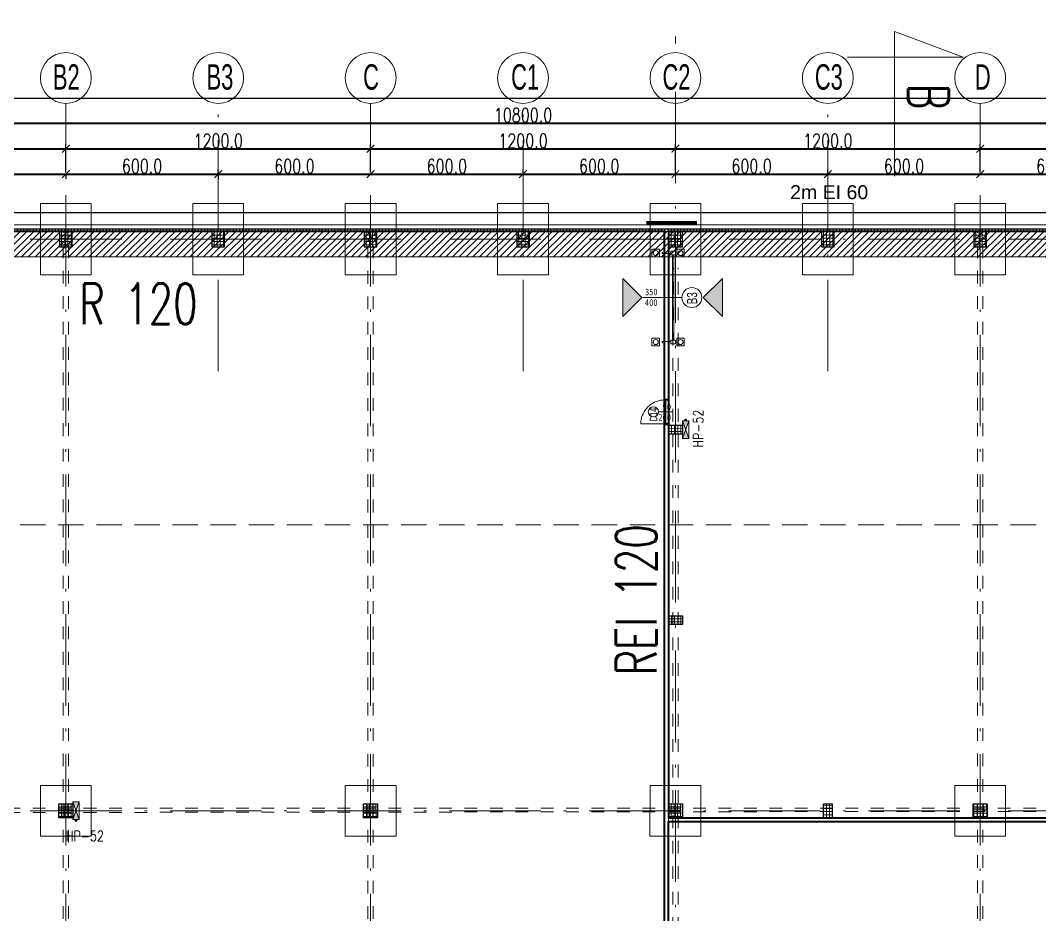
# Model space of a CAD drawing. Extents: x 6529560 to 6558080, y 5579316 to 5588131.
# Drawn here: x 6543551.49 to 6543591.62, y 5579581.63 to 5579616.83 of the extents above; entities that cross this region are included whole.
import ezdxf

# ---------------------------------------------------------------- set-up
doc = ezdxf.new("R2010")
doc.units = 0
doc.header["$MEASUREMENT"] = 0
doc.header["$PDSIZE"] = -5
for name, pattern in [('0.5_0.5', [1, 0.5, -0.5]), ('1$0$0$5', [1.5, 1, -0.5]), ('1.0_0.5', [1.5, 1, -0.5]), ('ACAD_ISO10W100', [18, 12, -3, 0, -3]), ('GR_SOLID', [0])]:
    doc.linetypes.add(name, pattern=pattern)
doc.layers.get('0').update_dxf_attribs({"color": 2, "linetype": 'CONTINUOUS', "lineweight": 5})
doc.layers.get('Defpoints').update_dxf_attribs({"linetype": 'CONTINUOUS'})
for name, color, linetype, lineweight in [('_AS_hydrantowa_opis', 7, 'CONTINUOUS', 25), ('_AS_hydrantowa_szafki', 240, 'CONTINUOUS', 25), ('_AS_WH_hydrant', 1, 'CONTINUOUS', 15), ('arch_bramy', 4, 'CONTINUOUS', 15), ('arch_droga', 1, 'CONTINUOUS', 25), ('arch_drzwi i okna', 4, 'CONTINUOUS', 15), ('arch_drzwi i okna_znaczniki', 130, 'CONTINUOUS', 9), ('arch_fundamenty na rzucie', 3, 'CONTINUOUS', 15), ('arch_opisy', 20, 'CONTINUOUS', 13), ('arch_osie', 181, 'CONTINUOUS', 5), ('arch_powierzchnia', 6, 'CONTINUOUS', 35), ('arch_rampa odbojnice', 255, 'CONTINUOUS', 13), ('arch_sciany dzialowe cienkie na hali', 52, 'CONTINUOUS', 15), ('arch_sciany murowane wewnetrzne', 20, 'CONTINUOUS', 25), ('arch_sciany zewnetrzne wypelnienie', 94, 'CONTINUOUS', 25), ('arch_sciany zewnętrzne', 94, 'CONTINUOUS', 18), ('arch_slupy wypelnienie', 9, 'CONTINUOUS', 13), ('arch_słupy', 8, 'CONTINUOUS', 25), ('arch_urządzenia sanitarne', 4, 'GR_SOLID', 13), ('arch_wymiary', 2, 'CONTINUOUS', 13), ('arch_wzmocnienie plyty betonowej', 6, 'CONTINUOUS', 15), ('arch_zadaszenie kratownica', 94, 'CONTINUOUS', 15), ('arch_zadaszenie krawedzie', 12, 'CONTINUOUS', 18)]:
    doc.layers.add(name, color=color, linetype=linetype, lineweight=lineweight)
doc.layers.add('arch_osie opisy', color=1, linetype='CONTINUOUS')
doc.styles.add('ARIAL', font='arial.ttf')
doc.styles.add('B_text', font='simplex.shx', dxfattribs={"width": 0.7})
doc.styles.add('GR_STANDARD', font='simplex.shx')
doc.styles.add('KA_opisy_pionów', font='romans.shx', dxfattribs={"width": 0.8})
doc.styles.get("Standard").update_dxf_attribs({"font": 'arial.ttf', "width": 0.75})
doc.styles.add('styl1', font='romans.shx', dxfattribs={"width": 0.75})
doc.styles.add('TABELKA', font='tahoma.ttf', dxfattribs={"width": 0.8})
doc.dimstyles.new('wymiary hala', dxfattribs={"dimtxt": 0.55, "dimasz": 0.3, "dimexe": 0.18, "dimexo": 0.0625, "dimgap": 0.04, "dimtad": 1, "dimtoh": 1, "dimdec": 1, "dimlfac": 100, "dimzin": 0, "dimdsep": 46, "dimtxsty": 'styl1', "dimblk": 'ARCHTICK', "dimcen": 0.09, "dimadec": 0, "dimazin": 0, "dimtfac": 1, "dimtdec": 1, "dimtofl": 0, "dimtmove": 0, "dimatfit": 3, "dimldrblk": 'ARCHTICK', "dimfxl": 1, "dimtolj": 1, "dimtzin": 0, "dimarcsym": 0})
pattern_1 = [(270, (-171.38733, 0), (0.125, 0), []), (0, (-171.38733, 0), (0, 0.125), [])]

# ---------------------------------------------------------------- blocks, each defined once
blk = doc.blocks.new('ZT_z_opisami')
at = {"layer": 'arch_droga', "color": 7}
blk.add_line((6540870.43, 5579536.322), (6540960.665, 5579536.322), dxfattribs=at)
at = {"layer": 'arch_droga', "color": 7, "linetype": 'Continuous'}
blk.add_line((6540870.43, 5579531.822), (6540948.165, 5579531.822), dxfattribs=at)
blk = doc.blocks.new('_ArchTick')
at = {"color": 0, "linetype": 'ByBlock', "const_width": 0.15}
blk.add_lwpolyline([(-0.5, -0.5), (0.5, 0.5)], dxfattribs=at)
blk = doc.blocks.new('*D65')
at = {"layer": 'arch_wymiary', "color": 0, "lineweight": -2, "transparency": 16777216}
for p, q in [((6543517.282, 5579610.843), (6543517.282, 5579612.96)), ((6543517.282, 5579612.78), (6543625.282, 5579612.78)), ((6543625.282, 5579610.843), (6543625.282, 5579612.96))]:
    blk.add_line(p, q, dxfattribs=at)
at = {"layer": 'Defpoints', "color": 0, "transparency": 16777216}
for p in [(6543625.282, 5579612.78), (6543517.282, 5579610.78), (6543625.282, 5579610.78)]:
    blk.add_point(p, dxfattribs=at)
at = {"layer": 'arch_wymiary', "color": 0, "lineweight": -2, "transparency": 16777216, "xscale": 0.3, "yscale": 0.3, "zscale": 0.3, "rotation": 180}
blk.add_blockref('_ArchTick', (6543517.282, 5579612.78), dxfattribs=at)
at = {"layer": 'arch_wymiary', "color": 0, "lineweight": -2, "transparency": 16777216, "xscale": 0.3, "yscale": 0.3, "zscale": 0.3}
blk.add_blockref('_ArchTick', (6543625.282, 5579612.78), dxfattribs=at)
at = {"layer": 'arch_wymiary', "color": 0, "transparency": 16777216, "insert": (6543571.282, 5579613.095), "char_height": 0.55, "attachment_point": 5, "style": 'styl1'}
blk.add_mtext('\\A1;10800.0', dxfattribs=at)
blk = doc.blocks.new('*D68')
at = {"layer": 'arch_wymiary', "color": 0, "lineweight": -2, "transparency": 16777216}
for p, q in [((6543589.282, 5579610.843), (6543589.282, 5579611.96)), ((6543601.282, 5579611.78), (6543589.282, 5579611.78)), ((6543601.282, 5579610.843), (6543601.282, 5579611.96))]:
    blk.add_line(p, q, dxfattribs=at)
at = {"layer": 'Defpoints', "color": 0, "transparency": 16777216}
for p in [(6543589.282, 5579611.78), (6543589.282, 5579610.78), (6543601.282, 5579610.78)]:
    blk.add_point(p, dxfattribs=at)
at = {"layer": 'arch_wymiary', "color": 0, "lineweight": -2, "transparency": 16777216, "xscale": 0.3, "yscale": 0.3, "zscale": 0.3, "rotation": 180}
blk.add_blockref('_ArchTick', (6543589.282, 5579611.78), dxfattribs=at)
at = {"layer": 'arch_wymiary', "color": 0, "lineweight": -2, "transparency": 16777216, "xscale": 0.3, "yscale": 0.3, "zscale": 0.3}
blk.add_blockref('_ArchTick', (6543601.282, 5579611.78), dxfattribs=at)
at = {"layer": 'arch_wymiary', "color": 0, "transparency": 16777216, "insert": (6543595.282, 5579612.095), "char_height": 0.55, "attachment_point": 5, "style": 'styl1'}
blk.add_mtext('\\A1;1200.0', dxfattribs=at)
blk = doc.blocks.new('*D69')
at = {"layer": 'arch_wymiary', "color": 0, "lineweight": -2, "transparency": 16777216}
for p, q in [((6543577.282, 5579610.843), (6543577.282, 5579611.96)), ((6543589.282, 5579611.78), (6543577.282, 5579611.78)), ((6543589.282, 5579610.843), (6543589.282, 5579611.96))]:
    blk.add_line(p, q, dxfattribs=at)
at = {"layer": 'Defpoints', "color": 0, "transparency": 16777216}
for p in [(6543577.282, 5579611.78), (6543577.282, 5579610.78), (6543589.282, 5579610.78)]:
    blk.add_point(p, dxfattribs=at)
at = {"layer": 'arch_wymiary', "color": 0, "lineweight": -2, "transparency": 16777216, "xscale": 0.3, "yscale": 0.3, "zscale": 0.3, "rotation": 180}
blk.add_blockref('_ArchTick', (6543577.282, 5579611.78), dxfattribs=at)
at = {"layer": 'arch_wymiary', "color": 0, "lineweight": -2, "transparency": 16777216, "xscale": 0.3, "yscale": 0.3, "zscale": 0.3}
blk.add_blockref('_ArchTick', (6543589.282, 5579611.78), dxfattribs=at)
at = {"layer": 'arch_wymiary', "color": 0, "transparency": 16777216, "insert": (6543583.282, 5579612.095), "char_height": 0.55, "attachment_point": 5, "style": 'styl1'}
blk.add_mtext('\\A1;1200.0', dxfattribs=at)
blk = doc.blocks.new('*D70')
at = {"layer": 'arch_wymiary', "color": 0, "lineweight": -2, "transparency": 16777216}
for p, q in [((6543565.282, 5579610.843), (6543565.282, 5579611.96)), ((6543577.282, 5579611.78), (6543565.282, 5579611.78)), ((6543577.282, 5579610.843), (6543577.282, 5579611.96))]:
    blk.add_line(p, q, dxfattribs=at)
at = {"layer": 'Defpoints', "color": 0, "transparency": 16777216}
for p in [(6543565.282, 5579611.78), (6543565.282, 5579610.78), (6543577.282, 5579610.78)]:
    blk.add_point(p, dxfattribs=at)
at = {"layer": 'arch_wymiary', "color": 0, "lineweight": -2, "transparency": 16777216, "xscale": 0.3, "yscale": 0.3, "zscale": 0.3, "rotation": 180}
blk.add_blockref('_ArchTick', (6543565.282, 5579611.78), dxfattribs=at)
at = {"layer": 'arch_wymiary', "color": 0, "lineweight": -2, "transparency": 16777216, "xscale": 0.3, "yscale": 0.3, "zscale": 0.3}
blk.add_blockref('_ArchTick', (6543577.282, 5579611.78), dxfattribs=at)
at = {"layer": 'arch_wymiary', "color": 0, "transparency": 16777216, "insert": (6543571.282, 5579612.095), "char_height": 0.55, "attachment_point": 5, "style": 'styl1'}
blk.add_mtext('\\A1;1200.0', dxfattribs=at)
blk = doc.blocks.new('*D71')
at = {"layer": 'arch_wymiary', "color": 0, "lineweight": -2, "transparency": 16777216}
for p, q in [((6543553.282, 5579610.843), (6543553.282, 5579611.96)), ((6543565.282, 5579611.78), (6543553.282, 5579611.78)), ((6543565.282, 5579610.843), (6543565.282, 5579611.96))]:
    blk.add_line(p, q, dxfattribs=at)
at = {"layer": 'Defpoints', "color": 0, "transparency": 16777216}
for p in [(6543553.282, 5579611.78), (6543553.282, 5579610.78), (6543565.282, 5579610.78)]:
    blk.add_point(p, dxfattribs=at)
at = {"layer": 'arch_wymiary', "color": 0, "lineweight": -2, "transparency": 16777216, "xscale": 0.3, "yscale": 0.3, "zscale": 0.3, "rotation": 180}
blk.add_blockref('_ArchTick', (6543553.282, 5579611.78), dxfattribs=at)
at = {"layer": 'arch_wymiary', "color": 0, "lineweight": -2, "transparency": 16777216, "xscale": 0.3, "yscale": 0.3, "zscale": 0.3}
blk.add_blockref('_ArchTick', (6543565.282, 5579611.78), dxfattribs=at)
at = {"layer": 'arch_wymiary', "color": 0, "transparency": 16777216, "insert": (6543559.282, 5579612.095), "char_height": 0.55, "attachment_point": 5, "style": 'styl1'}
blk.add_mtext('\\A1;1200.0', dxfattribs=at)
blk = doc.blocks.new('*D72')
at = {"layer": 'arch_wymiary', "color": 0, "lineweight": -2, "transparency": 16777216}
for p, q in [((6543541.282, 5579610.843), (6543541.282, 5579611.96)), ((6543553.282, 5579611.78), (6543541.282, 5579611.78)), ((6543553.282, 5579610.843), (6543553.282, 5579611.96))]:
    blk.add_line(p, q, dxfattribs=at)
at = {"layer": 'Defpoints', "color": 0, "transparency": 16777216}
for p in [(6543541.282, 5579611.78), (6543541.282, 5579610.78), (6543553.282, 5579610.78)]:
    blk.add_point(p, dxfattribs=at)
at = {"layer": 'arch_wymiary', "color": 0, "lineweight": -2, "transparency": 16777216, "xscale": 0.3, "yscale": 0.3, "zscale": 0.3, "rotation": 180}
blk.add_blockref('_ArchTick', (6543541.282, 5579611.78), dxfattribs=at)
at = {"layer": 'arch_wymiary', "color": 0, "lineweight": -2, "transparency": 16777216, "xscale": 0.3, "yscale": 0.3, "zscale": 0.3}
blk.add_blockref('_ArchTick', (6543553.282, 5579611.78), dxfattribs=at)
at = {"layer": 'arch_wymiary', "color": 0, "transparency": 16777216, "insert": (6543547.332, 5579612.41), "char_height": 0.55, "attachment_point": 5, "style": 'styl1'}
blk.add_mtext('\\A1;1200.0', dxfattribs=at)
blk = doc.blocks.new('*D80')
at = {"layer": 'arch_wymiary', "color": 0, "lineweight": -2, "transparency": 16777216}
for p, q in [((6543547.332, 5579610.843), (6543547.332, 5579610.96)), ((6543547.332, 5579610.78), (6543553.282, 5579610.78)), ((6543553.282, 5579610.78), (6543553.282, 5579610.6))]:
    blk.add_line(p, q, dxfattribs=at)
at = {"layer": 'Defpoints', "color": 0, "transparency": 16777216}
for p in [(6543547.332, 5579610.78), (6543553.282, 5579610.843), (6543553.282, 5579610.78)]:
    blk.add_point(p, dxfattribs=at)
at = {"layer": 'arch_wymiary', "color": 0, "lineweight": -2, "transparency": 16777216, "xscale": 0.3, "yscale": 0.3, "zscale": 0.3, "rotation": 180}
blk.add_blockref('_ArchTick', (6543547.332, 5579610.78), dxfattribs=at)
at = {"layer": 'arch_wymiary', "color": 0, "lineweight": -2, "transparency": 16777216, "xscale": 0.3, "yscale": 0.3, "zscale": 0.3}
blk.add_blockref('_ArchTick', (6543553.282, 5579610.78), dxfattribs=at)
at = {"layer": 'arch_wymiary', "color": 0, "transparency": 16777216, "insert": (6543550.307, 5579611.095), "char_height": 0.55, "attachment_point": 5, "style": 'styl1'}
blk.add_mtext('\\A1;595.0', dxfattribs=at)
blk = doc.blocks.new('*D81')
at = {"layer": 'arch_wymiary', "color": 0, "lineweight": -2, "transparency": 16777216}
for p, q in [((6543553.282, 5579610.78), (6543553.282, 5579610.6)), ((6543553.282, 5579610.78), (6543559.282, 5579610.78)), ((6543559.282, 5579610.718), (6543559.282, 5579610.6))]:
    blk.add_line(p, q, dxfattribs=at)
at = {"layer": 'Defpoints', "color": 0, "transparency": 16777216}
for p in [(6543553.282, 5579610.843), (6543559.282, 5579610.78), (6543559.282, 5579610.78)]:
    blk.add_point(p, dxfattribs=at)
at = {"layer": 'arch_wymiary', "color": 0, "lineweight": -2, "transparency": 16777216, "xscale": 0.3, "yscale": 0.3, "zscale": 0.3, "rotation": 180}
blk.add_blockref('_ArchTick', (6543553.282, 5579610.78), dxfattribs=at)
at = {"layer": 'arch_wymiary', "color": 0, "lineweight": -2, "transparency": 16777216, "xscale": 0.3, "yscale": 0.3, "zscale": 0.3}
blk.add_blockref('_ArchTick', (6543559.282, 5579610.78), dxfattribs=at)
at = {"layer": 'arch_wymiary', "color": 0, "transparency": 16777216, "insert": (6543556.282, 5579611.095), "char_height": 0.55, "attachment_point": 5, "style": 'styl1'}
blk.add_mtext('\\A1;600.0', dxfattribs=at)
blk = doc.blocks.new('*D82')
at = {"layer": 'arch_wymiary', "color": 0, "lineweight": -2, "transparency": 16777216}
for p, q in [((6543559.282, 5579610.843), (6543559.282, 5579610.96)), ((6543559.282, 5579610.78), (6543565.282, 5579610.78)), ((6543565.282, 5579610.843), (6543565.282, 5579610.96))]:
    blk.add_line(p, q, dxfattribs=at)
at = {"layer": 'Defpoints', "color": 0, "transparency": 16777216}
for p in [(6543559.282, 5579610.78), (6543565.282, 5579610.78), (6543565.282, 5579610.78)]:
    blk.add_point(p, dxfattribs=at)
at = {"layer": 'arch_wymiary', "color": 0, "lineweight": -2, "transparency": 16777216, "xscale": 0.3, "yscale": 0.3, "zscale": 0.3, "rotation": 180}
blk.add_blockref('_ArchTick', (6543559.282, 5579610.78), dxfattribs=at)
at = {"layer": 'arch_wymiary', "color": 0, "lineweight": -2, "transparency": 16777216, "xscale": 0.3, "yscale": 0.3, "zscale": 0.3}
blk.add_blockref('_ArchTick', (6543565.282, 5579610.78), dxfattribs=at)
at = {"layer": 'arch_wymiary', "color": 0, "transparency": 16777216, "insert": (6543562.282, 5579611.095), "char_height": 0.55, "attachment_point": 5, "style": 'styl1'}
blk.add_mtext('\\A1;600.0', dxfattribs=at)
blk = doc.blocks.new('*D83')
at = {"layer": 'arch_wymiary', "color": 0, "lineweight": -2, "transparency": 16777216}
for p, q in [((6543565.282, 5579610.843), (6543565.282, 5579610.96)), ((6543565.282, 5579610.78), (6543571.282, 5579610.78)), ((6543571.282, 5579610.843), (6543571.282, 5579610.96))]:
    blk.add_line(p, q, dxfattribs=at)
at = {"layer": 'Defpoints', "color": 0, "transparency": 16777216}
for p in [(6543565.282, 5579610.78), (6543571.282, 5579610.78), (6543571.282, 5579610.78)]:
    blk.add_point(p, dxfattribs=at)
at = {"layer": 'arch_wymiary', "color": 0, "lineweight": -2, "transparency": 16777216, "xscale": 0.3, "yscale": 0.3, "zscale": 0.3, "rotation": 180}
blk.add_blockref('_ArchTick', (6543565.282, 5579610.78), dxfattribs=at)
at = {"layer": 'arch_wymiary', "color": 0, "lineweight": -2, "transparency": 16777216, "xscale": 0.3, "yscale": 0.3, "zscale": 0.3}
blk.add_blockref('_ArchTick', (6543571.282, 5579610.78), dxfattribs=at)
at = {"layer": 'arch_wymiary', "color": 0, "transparency": 16777216, "insert": (6543568.282, 5579611.095), "char_height": 0.55, "attachment_point": 5, "style": 'styl1'}
blk.add_mtext('\\A1;600.0', dxfattribs=at)
blk = doc.blocks.new('*D84')
at = {"layer": 'arch_wymiary', "color": 0, "lineweight": -2, "transparency": 16777216}
for p, q in [((6543571.282, 5579610.843), (6543571.282, 5579610.96)), ((6543571.282, 5579610.78), (6543577.282, 5579610.78)), ((6543577.282, 5579610.843), (6543577.282, 5579610.96))]:
    blk.add_line(p, q, dxfattribs=at)
at = {"layer": 'Defpoints', "color": 0, "transparency": 16777216}
for p in [(6543571.282, 5579610.78), (6543577.282, 5579610.78), (6543577.282, 5579610.78)]:
    blk.add_point(p, dxfattribs=at)
at = {"layer": 'arch_wymiary', "color": 0, "lineweight": -2, "transparency": 16777216, "xscale": 0.3, "yscale": 0.3, "zscale": 0.3, "rotation": 180}
blk.add_blockref('_ArchTick', (6543571.282, 5579610.78), dxfattribs=at)
at = {"layer": 'arch_wymiary', "color": 0, "lineweight": -2, "transparency": 16777216, "xscale": 0.3, "yscale": 0.3, "zscale": 0.3}
blk.add_blockref('_ArchTick', (6543577.282, 5579610.78), dxfattribs=at)
at = {"layer": 'arch_wymiary', "color": 0, "transparency": 16777216, "insert": (6543574.282, 5579611.095), "char_height": 0.55, "attachment_point": 5, "style": 'styl1'}
blk.add_mtext('\\A1;600.0', dxfattribs=at)
blk = doc.blocks.new('*D85')
at = {"layer": 'arch_wymiary', "color": 0, "lineweight": -2, "transparency": 16777216}
for p, q in [((6543577.282, 5579610.843), (6543577.282, 5579610.96)), ((6543577.282, 5579610.78), (6543583.282, 5579610.78)), ((6543583.282, 5579610.843), (6543583.282, 5579610.96))]:
    blk.add_line(p, q, dxfattribs=at)
at = {"layer": 'Defpoints', "color": 0, "transparency": 16777216}
for p in [(6543577.282, 5579610.78), (6543583.282, 5579610.78), (6543583.282, 5579610.78)]:
    blk.add_point(p, dxfattribs=at)
at = {"layer": 'arch_wymiary', "color": 0, "lineweight": -2, "transparency": 16777216, "xscale": 0.3, "yscale": 0.3, "zscale": 0.3, "rotation": 180}
blk.add_blockref('_ArchTick', (6543577.282, 5579610.78), dxfattribs=at)
at = {"layer": 'arch_wymiary', "color": 0, "lineweight": -2, "transparency": 16777216, "xscale": 0.3, "yscale": 0.3, "zscale": 0.3}
blk.add_blockref('_ArchTick', (6543583.282, 5579610.78), dxfattribs=at)
at = {"layer": 'arch_wymiary', "color": 0, "transparency": 16777216, "insert": (6543580.282, 5579611.095), "char_height": 0.55, "attachment_point": 5, "style": 'styl1'}
blk.add_mtext('\\A1;600.0', dxfattribs=at)
blk = doc.blocks.new('*D86')
at = {"layer": 'arch_wymiary', "color": 0, "lineweight": -2, "transparency": 16777216}
for p, q in [((6543583.282, 5579610.843), (6543583.282, 5579610.96)), ((6543583.282, 5579610.78), (6543589.282, 5579610.78)), ((6543589.282, 5579610.843), (6543589.282, 5579610.96))]:
    blk.add_line(p, q, dxfattribs=at)
at = {"layer": 'Defpoints', "color": 0, "transparency": 16777216}
for p in [(6543583.282, 5579610.78), (6543589.282, 5579610.78), (6543589.282, 5579610.78)]:
    blk.add_point(p, dxfattribs=at)
at = {"layer": 'arch_wymiary', "color": 0, "lineweight": -2, "transparency": 16777216, "xscale": 0.3, "yscale": 0.3, "zscale": 0.3, "rotation": 180}
blk.add_blockref('_ArchTick', (6543583.282, 5579610.78), dxfattribs=at)
at = {"layer": 'arch_wymiary', "color": 0, "lineweight": -2, "transparency": 16777216, "xscale": 0.3, "yscale": 0.3, "zscale": 0.3}
blk.add_blockref('_ArchTick', (6543589.282, 5579610.78), dxfattribs=at)
at = {"layer": 'arch_wymiary', "color": 0, "transparency": 16777216, "insert": (6543586.282, 5579611.095), "char_height": 0.55, "attachment_point": 5, "style": 'styl1'}
blk.add_mtext('\\A1;600.0', dxfattribs=at)
blk = doc.blocks.new('*D87')
at = {"layer": 'arch_wymiary', "color": 0, "lineweight": -2, "transparency": 16777216}
for p, q in [((6543589.282, 5579610.843), (6543589.282, 5579610.96)), ((6543589.282, 5579610.78), (6543595.282, 5579610.78)), ((6543595.282, 5579610.843), (6543595.282, 5579610.96))]:
    blk.add_line(p, q, dxfattribs=at)
at = {"layer": 'Defpoints', "color": 0, "transparency": 16777216}
for p in [(6543589.282, 5579610.78), (6543595.282, 5579610.78), (6543595.282, 5579610.78)]:
    blk.add_point(p, dxfattribs=at)
at = {"layer": 'arch_wymiary', "color": 0, "lineweight": -2, "transparency": 16777216, "xscale": 0.3, "yscale": 0.3, "zscale": 0.3, "rotation": 180}
blk.add_blockref('_ArchTick', (6543589.282, 5579610.78), dxfattribs=at)
at = {"layer": 'arch_wymiary', "color": 0, "lineweight": -2, "transparency": 16777216, "xscale": 0.3, "yscale": 0.3, "zscale": 0.3}
blk.add_blockref('_ArchTick', (6543595.282, 5579610.78), dxfattribs=at)
at = {"layer": 'arch_wymiary', "color": 0, "transparency": 16777216, "insert": (6543592.282, 5579611.095), "char_height": 0.55, "attachment_point": 5, "style": 'styl1'}
blk.add_mtext('\\A1;600.0', dxfattribs=at)
blk = doc.blocks.new('A$C6D4A2805')
at = {"layer": '_AS_WH_hydrant'}
h = blk.add_hatch(color=1, dxfattribs=at)
h.dxf.hatch_style = 1
h.paths.add_polyline_path([(350, -125), (700, 0), (700, -250)])
h.paths.add_polyline_path([(0, 0), (350, -125), (0, -250)])
at = {"layer": '_AS_hydrantowa_szafki'}
blk.add_circle((743, -125), 26, dxfattribs=at)
at = {"layer": '_AS_WH_hydrant'}
for p, q in [((0, -250), (700, 0)), ((0, 0), (700, 0)), ((0, 0), (700, -250)), ((0, 0), (0, -250)), ((700, 0), (700, -250)), ((700, -250), (0, -250))]:
    blk.add_line(p, q, dxfattribs=at)

msp = doc.modelspace()

# ---------------------------------------------------------------- hatches: boundary and pattern name
at = {"layer": 'arch_sciany zewnetrzne wypelnienie'}
h = msp.add_hatch(dxfattribs=at)
h.set_pattern_fill('ANSI37', color=256, angle=45)
h.set_pattern_definition([(90, (0, 0), (-0.125, 0), []), (180, (0, 0), (0, -0.125), [])])
h.paths.add_polyline_path([(6543516.8822, 5579607.8774), (6543516.9822, 5579607.8774), (6543516.9822, 5579608.5202), (6543547.5572, 5579608.5202), (6543547.5572, 5579608.6202), (6543516.8822, 5579608.6202)])
h.paths.add_polyline_path([(6543625.5822, 5579601.2597), (6543625.6822, 5579601.2597), (6543625.6822, 5579608.6202), (6543548.5572, 5579608.6202), (6543548.5572, 5579608.5202), (6543625.5822, 5579608.5202)])
h.paths.add_polyline_path([(6543625.5822, 5579595.6347), (6543625.6823, 5579595.6363), (6543625.6823, 5579598.3013), (6543625.5822, 5579598.2997)])
h.paths.add_polyline_path([(6543625.5822, 5579590.9699), (6543625.6822, 5579590.9699), (6543625.6822, 5579592.6747), (6543625.5822, 5579592.6747)])
h.paths.add_polyline_path([(6543625.5822, 5579587.0627), (6543625.6822, 5579587.0627), (6543625.6822, 5579587.5099), (6543625.5822, 5579587.5099)])
h.paths.add_polyline_path([(6543625.5823, 5579579.8277), (6543625.6822, 5579579.8277), (6543625.6822, 5579586.0627), (6543625.5823, 5579586.0627)])
h.paths.add_polyline_path([(6543625.5822, 5579578.3055), (6543625.6822, 5579578.3055), (6543625.6822, 5579578.8277), (6543625.5822, 5579578.8277)])
h.paths.add_polyline_path([(6543625.5822, 5579573.3034), (6543625.6822, 5579573.3034), (6543625.6822, 5579574.8455), (6543625.5822, 5579574.8455)])
h.paths.add_polyline_path([(6543625.6822, 5579571.6577), (6543625.5822, 5579571.6577), (6543625.5822, 5579572.3109), (6543625.6822, 5579572.3109)])
h.paths.add_polyline_path([(6543625.5822, 5579539.3847), (6543625.6822, 5579539.3847), (6543625.6822, 5579563.5727), (6543625.5822, 5579563.5727)])
h.paths.add_polyline_path([(6543625.5822, 5579533.7597), (6543625.6822, 5579533.7597), (6543625.6822, 5579536.4247), (6543625.5822, 5579536.4247)])
h.paths.add_polyline_path([(6543625.5822, 5579517.8797), (6543625.6822, 5579517.8797), (6543625.6822, 5579530.7997), (6543625.5822, 5579530.7997)])
h.paths.add_polyline_path([(6543516.9822, 5579517.8797), (6543516.9822, 5579524.0702), (6543516.8822, 5579524.0702), (6543516.8822, 5579517.8797)])
h.paths.add_polyline_path([(6543516.9822, 5579527.1827), (6543516.8822, 5579527.1827), (6543516.8822, 5579526.1327), (6543516.9822, 5579526.1327)])
h.paths.add_polyline_path([(6543516.9822, 5579536.8952), (6543516.8822, 5579536.8952), (6543516.8822, 5579529.2452), (6543516.9822, 5579529.2452)])
h.paths.add_polyline_path([(6543516.8822, 5579540.3677), (6543516.9822, 5579540.3677), (6543516.9822, 5579538.9577), (6543516.8822, 5579538.9577)])
at = {"layer": 'arch_slupy wypelnienie'}
h = msp.add_hatch(dxfattribs=at)
h.set_pattern_fill('ANSI37', color=256, angle=225)
h.set_pattern_definition(pattern_1)
h.paths.add_polyline_path([(6543553.5323, 5579607.9202), (6543553.5322, 5579608.5202), (6543553.0322, 5579608.5201), (6543553.0323, 5579607.9201)])
h = msp.add_hatch(dxfattribs=at)
h.set_pattern_fill('ANSI37', color=256, angle=225)
h.set_pattern_definition(pattern_1)
h.paths.add_polyline_path([(6543559.5323, 5579607.9202), (6543559.5322, 5579608.5202), (6543559.0322, 5579608.5201), (6543559.0323, 5579607.9201)])
h = msp.add_hatch(dxfattribs=at)
h.set_pattern_fill('ANSI37', color=256, angle=225)
h.set_pattern_definition(pattern_1)
h.paths.add_polyline_path([(6543565.5323, 5579607.9202), (6543565.5322, 5579608.5202), (6543565.0322, 5579608.5201), (6543565.0323, 5579607.9201)])
h = msp.add_hatch(dxfattribs=at)
h.set_pattern_fill('ANSI37', color=256, angle=225)
h.set_pattern_definition(pattern_1)
h.paths.add_polyline_path([(6543571.5323, 5579607.9202), (6543571.5322, 5579608.5202), (6543571.0322, 5579608.5201), (6543571.0323, 5579607.9201)])
h = msp.add_hatch(dxfattribs=at)
h.set_pattern_fill('ANSI37', color=256, angle=225)
h.set_pattern_definition(pattern_1)
h.paths.add_polyline_path([(6543577.5573, 5579607.9202), (6543577.5572, 5579608.5202), (6543577.0072, 5579608.5201), (6543577.0073, 5579607.9201)])
h = msp.add_hatch(dxfattribs=at)
h.set_pattern_fill('ANSI37', color=256, angle=225)
h.set_pattern_definition(pattern_1)
h.paths.add_polyline_path([(6543583.5323, 5579607.9202), (6543583.5322, 5579608.5202), (6543583.0322, 5579608.5201), (6543583.0323, 5579607.9201)])
h = msp.add_hatch(dxfattribs=at)
h.set_pattern_fill('ANSI37', color=256, angle=225)
h.set_pattern_definition(pattern_1)
h.paths.add_polyline_path([(6543589.5323, 5579607.9202), (6543589.5322, 5579608.5202), (6543589.0322, 5579608.5201), (6543589.0323, 5579607.9201)])
h = msp.add_hatch(dxfattribs=at)
h.set_pattern_fill('ANSI37', color=256, angle=225)
h.set_pattern_definition([(270, (-6e-07, 54.64819), (0.125, 0), []), (0, (-6e-07, 54.64819), (0, 0.125), [])])
h.paths.add_polyline_path([(6543577.0072, 5579600.8952), (6543577.5572, 5579600.8952), (6543577.5572, 5579600.5452), (6543577.0072, 5579600.5452)])
h = msp.add_hatch(dxfattribs=at)
h.set_pattern_fill('ANSI37', color=256, angle=225)
h.set_pattern_definition([(270, (-5e-07, 47.14819), (0.125, 0), []), (0, (-5e-07, 47.14819), (0, 0.125), [])])
h.paths.add_polyline_path([(6543577.0072, 5579593.3952), (6543577.5572, 5579593.3952), (6543577.5572, 5579593.0452), (6543577.0072, 5579593.0452)])
h = msp.add_hatch(dxfattribs=at)
h.set_pattern_fill('ANSI37', color=256, angle=225)
h.set_pattern_definition(pattern_1)
h.paths.add_polyline_path([(6543553.0065, 5579585.9952), (6543553.5565, 5579585.9951), (6543553.5564, 5579585.4451), (6543553.0064, 5579585.4452)])
h = msp.add_hatch(dxfattribs=at)
h.set_pattern_fill('ANSI37', color=256, angle=225)
h.set_pattern_definition(pattern_1)
h.paths.add_polyline_path([(6543565.0065, 5579585.9952), (6543565.5565, 5579585.9951), (6543565.5564, 5579585.4451), (6543565.0064, 5579585.4452)])
h = msp.add_hatch(dxfattribs=at)
h.set_pattern_fill('ANSI37', color=256, angle=225)
h.set_pattern_definition(pattern_1)
h.paths.add_polyline_path([(6543577.0072, 5579585.9952), (6543577.5572, 5579585.9951), (6543577.5572, 5579585.4451), (6543577.0072, 5579585.4452)])
h = msp.add_hatch(dxfattribs=at)
h.set_pattern_fill('ANSI37', color=256, angle=315)
h.set_pattern_definition([(360, (12123129.35423, -963991.56211), (0, 0.125), []), (90, (12123129.35423, -963991.56211), (-0.125, 0), [])])
h.paths.add_polyline_path([(6543583.1072, 5579585.4451), (6543583.1072, 5579585.9951), (6543583.4572, 5579585.9951), (6543583.4572, 5579585.4451)])
h = msp.add_hatch(dxfattribs=at)
h.set_pattern_fill('ANSI37', color=256, angle=225)
h.set_pattern_definition([(270, (-171.46233, 0), (0.125, 0), []), (0, (-171.46233, 0), (0, 0.125), [])])
h.paths.add_polyline_path([(6543589.0065, 5579585.9952), (6543589.5565, 5579585.9951), (6543589.5564, 5579585.4451), (6543589.0064, 5579585.4452)])
at = {"layer": 'arch_urządzenia sanitarne'}
h = msp.add_hatch(color=256, dxfattribs=at)
h.dxf.hatch_style = 1
h.paths.add_polyline_path([(6543575.2119, 5579605.1701), (6543575.2119, 5579606.6701), (6543575.9619, 5579605.9201)])
h = msp.add_hatch(color=256, dxfattribs=at)
h.dxf.hatch_style = 1
h.paths.add_polyline_path([(6543578.3804, 5579605.9201), (6543579.1304, 5579606.6701), (6543579.1304, 5579605.1701)])
at = {"layer": 'arch_wzmocnienie plyty betonowej', "transparency": 33554597}
h = msp.add_hatch(dxfattribs=at)
h.set_pattern_fill('ANSI31', color=256, scale=1.5, style=0)
h.set_pattern_definition([(45, (225.72601, 143.37954), (-0.1325825214725, 0.1325825214725), [])])
h.paths.add_polyline_path([(6543624.5822, 5579602.4796), (6543625.5823, 5579602.4796), (6543625.5822, 5579608.5202), (6543516.9822, 5579608.5202), (6543516.9822, 5579518.1502), (6543625.5822, 5579518.1452), (6543625.5822, 5579522.446), (6543624.5822, 5579522.446), (6543624.5822, 5579519.1452), (6543517.9822, 5579519.1502), (6543517.9822, 5579607.5202), (6543624.5822, 5579607.5202)])

# ---------------------------------------------------------------- linework, layer by layer
at = {"color": 1, "true_color": 0xfa0000, "const_width": 0.15, "elevation": 0}
msp.add_lwpolyline([(6543576.1359, 5579608.8591), (6543578.1359, 5579608.8591)], dxfattribs=at)
at = {"layer": 'arch_bramy', "extrusion": (0, 0, -1)}
msp.add_lwpolyline([(-6543577.1023, 5579607.6501), (-6543577.1023, 5579607.6001), (-6543577.2823, 5579607.6001), (-6543577.2823, 5579607.7401), (-6543577.1023, 5579607.7401), (-6543577.1023, 5579607.6501), (-6543576.7623, 5579607.6501), (-6543576.7623, 5579607.7001), (-6543576.7823, 5579607.7001)], dxfattribs=at)
at = {"layer": 'arch_bramy'}
for points in [[(6543577.1623, 5579604.2401), (6543577.1623, 5579607.6001), (6543577.2223, 5579607.6001), (6543577.2223, 5579604.2401), (6543577.1623, 5579604.2401)], [(6543577.1023, 5579604.1901), (6543577.1023, 5579604.2401), (6543577.2823, 5579604.2401), (6543577.2823, 5579604.1001), (6543577.1023, 5579604.1001), (6543577.1023, 5579604.1901), (6543576.7623, 5579604.1901), (6543576.7623, 5579604.1401), (6543576.7823, 5579604.1401)]]:
    msp.add_lwpolyline(points, dxfattribs=at)
at = {"layer": 'arch_drzwi i okna', "extrusion": (0, 0, -1)}
for points in [[(-6543576.8607, 5579601.8902), (-6543576.7788, 5579601.8866), (-6543576.6975, 5579601.8759), (-6543576.6174, 5579601.8581), (-6543576.5392, 5579601.8335), (-6543576.4634, 5579601.8021), (-6543576.3907, 5579601.7642), (-6543576.3215, 5579601.7202), (-6543576.2565, 5579601.6703), (-6543576.196, 5579601.6149), (-6543576.1406, 5579601.5544), (-6543576.0907, 5579601.4893), (-6543576.0466, 5579601.4202), (-6543576.0088, 5579601.3474), (-6543575.9774, 5579601.2717), (-6543575.9527, 5579601.1935), (-6543575.935, 5579601.1134), (-6543575.9243, 5579601.0321), (-6543575.9207, 5579600.9502), (-6543576.9007, 5579600.9502), (-6543576.9007, 5579601.8902), (-6543576.8607, 5579601.8902), (-6543576.8607, 5579600.9502)], [(-6543576.8572, 5579601.9452), (-6543576.8392, 5579601.9452), (-6543576.8392, 5579601.8952), (-6543576.9017, 5579601.8952), (-6543576.9017, 5579601.8802), (-6543577.0273, 5579601.8802), (-6543577.0273, 5579601.9452), (-6543577.0073, 5579601.9452)]]:
    msp.add_lwpolyline(points, dxfattribs=at)
at = {"layer": 'arch_drzwi i okna'}
msp.add_lwpolyline([(6543576.8572, 5579600.8952), (6543576.8392, 5579600.8952), (6543576.8392, 5579600.9452), (6543576.9017, 5579600.9452), (6543576.9017, 5579600.9602), (6543577.0273, 5579600.9602), (6543577.0273, 5579600.8952), (6543577.0073, 5579600.8952)], dxfattribs=at)
at = {"layer": 'arch_drzwi i okna_znaczniki', "linetype": 'GR_SOLID'}
msp.add_line((6543576.0039, 5579605.9201), (6543577.5393, 5579605.9201), dxfattribs=at)
at = {"layer": 'arch_drzwi i okna_znaczniki'}
msp.add_line((6543577.1841, 5579601.4202), (6543576.6153, 5579601.4202), dxfattribs=at)
for centre, radius in [((6543577.9306, 5579605.9201, 13.8796), 0.3913), ((6543576.4153, 5579601.4202, 13.8796), 0.2)]:
    msp.add_circle(centre, radius, dxfattribs=at)
at = {"layer": 'arch_fundamenty na rzucie', "extrusion": (-4.94824e-09, -8.03156e-10, 1)}
for points in [[(6543554.2821, 5579609.6203), (6543554.2824, 5579606.8203), (6543552.2824, 5579606.8201), (6543552.2821, 5579609.6201)], [(6543560.2821, 5579609.6203), (6543560.2824, 5579606.8203), (6543558.2824, 5579606.8201), (6543558.2821, 5579609.6201)], [(6543566.2821, 5579609.6203), (6543566.2824, 5579606.8203), (6543564.2824, 5579606.8201), (6543564.2821, 5579609.6201)], [(6543572.2821, 5579609.6203), (6543572.2824, 5579606.8203), (6543570.2824, 5579606.8201), (6543570.2821, 5579609.6201)], [(6543578.2821, 5579609.6203), (6543578.2824, 5579606.8203), (6543576.2824, 5579606.8201), (6543576.2821, 5579609.6201)], [(6543584.2821, 5579609.6203), (6543584.2824, 5579606.8203), (6543582.2824, 5579606.8201), (6543582.2821, 5579609.6201)], [(6543590.2821, 5579609.6203), (6543590.2824, 5579606.8203), (6543588.2824, 5579606.8201), (6543588.2821, 5579609.6201)]]:
    msp.add_lwpolyline(points, close=True, dxfattribs=at)
at = {"layer": 'arch_fundamenty na rzucie', "extrusion": (4.9484e-09, 8.02145e-10, 1)}
for points in [[(6543554.2816, 5579586.72), (6543552.2816, 5579586.7203), (6543552.2814, 5579584.7203), (6543554.2814, 5579584.72)], [(6543566.2816, 5579586.72), (6543564.2816, 5579586.7203), (6543564.2814, 5579584.7203), (6543566.2814, 5579584.72)], [(6543578.2816, 5579586.72), (6543576.2816, 5579586.7202), (6543576.2814, 5579584.7202), (6543578.2814, 5579584.72)], [(6543590.2816, 5579586.72), (6543588.2816, 5579586.7202), (6543588.2814, 5579584.7202), (6543590.2814, 5579584.72)]]:
    msp.add_lwpolyline(points, close=True, dxfattribs=at)
at = {"layer": 'arch_opisy', "elevation": -1.4022}
msp.add_lwpolyline([(6543585.9064, 5579610.7038), (6543585.9064, 5579616.3919), (6543588.6093, 5579615.3803), (6543584.0634, 5579615.3803)], dxfattribs=at)
at = {"layer": 'arch_osie', "linetype": 'ACAD_ISO10W100', "ltscale": 0.3, "extrusion": (-4.94832e-09, -8.0265e-10, 1), "elevation": 0}
msp.add_lwpolyline([(6543577.2822, 5579500.4239), (6543577.2822, 5579616.1902)], dxfattribs=at)
at = {"layer": 'arch_osie', "linetype": 'ACAD_ISO10W100', "ltscale": 0.3, "extrusion": (-4.94832e-09, -8.0265e-10, 1)}
for points in [[(6543553.2822, 5579501.8539), (6543553.2822, 5579613.5652)], [(6543559.2822, 5579603.0202), (6543559.2822, 5579613.5652)], [(6543565.2822, 5579501.8539), (6543565.2822, 5579613.5652)], [(6543571.2822, 5579603.0202), (6543571.2822, 5579613.5652)], [(6543583.2822, 5579603.0202), (6543583.2822, 5579613.5652)], [(6543589.2822, 5579501.8539), (6543589.2822, 5579613.5652)], [(6543507.8822, 5579608.2202), (6543634.6822, 5579608.2202)], [(6543507.8822, 5579585.7201), (6543634.6822, 5579585.7201)]]:
    msp.add_lwpolyline(points, dxfattribs=at)
at = {"layer": 'arch_osie'}
for centre in [(6543553.2822, 5579614.5652, 6.5405), (6543559.2822, 5579614.5652, 6.5405), (6543565.2822, 5579614.5652, 6.5405), (6543571.2822, 5579614.5652, 6.5405), (6543577.2822, 5579614.5652, 6.5405), (6543583.2822, 5579614.5652, 6.5405), (6543589.2822, 5579614.5652, 6.5405)]:
    msp.add_circle(centre, 1, dxfattribs=at)
at = {"layer": 'arch_powierzchnia'}
for points in [[(6543512.7222, 5579612.7802), (6543629.8422, 5579612.7802), (6543629.8422, 5579502.4102), (6543512.7222, 5579502.4102)], [(6543513.7222, 5579611.7802), (6543628.8422, 5579611.7802), (6543628.8422, 5579503.4102), (6543513.7222, 5579503.4102)], [(6543514.7222, 5579610.7802), (6543627.8422, 5579610.7802), (6543627.8422, 5579504.4102), (6543514.7222, 5579504.4102)], [(6543576.8573, 5579608.5202), (6543529.4823, 5579608.5202), (6543529.4823, 5579540.5194), (6543516.9822, 5579540.5202), (6543516.9821, 5579535.2952), (6543529.4815, 5579535.2952), (6543529.4921, 5579518.1502), (6543576.8573, 5579518.1502)], [(6543577.0073, 5579585.4451), (6543625.5822, 5579585.4451), (6543625.5822, 5579608.5202), (6543577.0073, 5579608.5202)], [(6543577.0074, 5579585.2951), (6543613.9823, 5579585.2951), (6543613.9823, 5579579.8952), (6543625.5823, 5579579.8963), (6543625.5822, 5579574.6702), (6543619.2821, 5579574.6696), (6543619.2822, 5579563.0202), (6543625.5823, 5579563.0208), (6543625.5823, 5579518.1452), (6543577.0072, 5579518.1452)]]:
    msp.add_lwpolyline(points, close=True, dxfattribs=at)
at = {"layer": 'arch_rampa odbojnice', "color": 7}
for points in [[(6543576.6554, 5579607.5201), (6543576.6554, 5579607.8201), (6543576.3554, 5579607.8201), (6543576.3554, 5579607.5201)], [(6543577.3323, 5579607.5201), (6543577.3323, 5579607.8201), (6543577.6323, 5579607.8201), (6543577.6323, 5579607.5201)], [(6543576.6554, 5579604.0201), (6543576.6554, 5579604.3201), (6543576.3554, 5579604.3201), (6543576.3554, 5579604.0201)], [(6543577.3323, 5579604.0201), (6543577.3323, 5579604.3201), (6543577.6323, 5579604.3201), (6543577.6323, 5579604.0201)]]:
    msp.add_lwpolyline(points, close=True, dxfattribs=at)
for centre in [(6543576.5054, 5579607.6703, 13.8796), (6543577.4823, 5579607.6703, 13.8796), (6543576.5054, 5579604.1703, 13.8796), (6543577.4823, 5579604.1703, 13.8796)]:
    msp.add_circle(centre, 0.0994, dxfattribs=at)
at = {"layer": 'arch_sciany dzialowe cienkie na hali'}
for points in [[(6543576.8573, 5579607.6501), (6543577.0073, 5579607.6501), (6543577.0073, 5579608.5201), (6543576.8573, 5579608.5201)], [(6543576.8573, 5579601.9202), (6543577.0073, 5579601.9202), (6543577.0073, 5579604.1901), (6543576.8573, 5579604.1901)], [(6543576.8573, 5579600.9202), (6543577.0073, 5579600.9202), (6543577.0073, 5579522.9351), (6543576.8573, 5579522.9351)], [(6543577.0073, 5579585.2951), (6543611.8564, 5579585.2951), (6543611.8564, 5579585.4451), (6543577.0073, 5579585.4451)]]:
    msp.add_lwpolyline(points, close=True, dxfattribs=at)
at = {"layer": 'arch_sciany murowane wewnetrzne'}
for p, q in [((6543576.8572, 5579601.9202), (6543577.0073, 5579601.9202)), ((6543576.8572, 5579600.9202), (6543577.0073, 5579600.9202))]:
    msp.add_line(p, q, dxfattribs=at)
at = {"layer": 'arch_sciany zewnętrzne', "linetype": '1.0_0.5'}
msp.add_lwpolyline([(6543516.7223, 5579676.2802), (6543625.8423, 5579676.2802), (6543625.8423, 5579608.7802), (6543516.7223, 5579608.7802)], close=True, dxfattribs=at)
at = {"layer": 'arch_sciany zewnętrzne'}
msp.add_lwpolyline([(6543625.5822, 5579601.2597), (6543625.6822, 5579601.2597), (6543625.6822, 5579608.6202), (6543548.5572, 5579608.6202), (6543548.5572, 5579608.5202), (6543625.5822, 5579608.5202)], close=True, dxfattribs=at)
msp.add_lwpolyline([(6543548.5822, 5579608.6202), (6543548.5822, 5579608.7802), (6543625.8423, 5579608.7802), (6543625.8423, 5579601.5297), (6543625.6822, 5579601.5297)], dxfattribs=at)
at = {"layer": 'arch_słupy', "extrusion": (-4.94824e-09, -8.03156e-10, 1)}
for points in [[(6543553.5323, 5579607.9202), (6543553.5322, 5579608.5202), (6543553.0322, 5579608.5201), (6543553.0323, 5579607.9201), (6543553.5323, 5579607.9202)], [(6543559.5323, 5579607.9202), (6543559.5322, 5579608.5202), (6543559.0322, 5579608.5201), (6543559.0323, 5579607.9201), (6543559.5323, 5579607.9202)], [(6543565.5323, 5579607.9202), (6543565.5322, 5579608.5202), (6543565.0322, 5579608.5201), (6543565.0323, 5579607.9201), (6543565.5323, 5579607.9202)], [(6543571.5323, 5579607.9202), (6543571.5322, 5579608.5202), (6543571.0322, 5579608.5201), (6543571.0323, 5579607.9201), (6543571.5323, 5579607.9202)], [(6543577.5573, 5579607.9202), (6543577.5572, 5579608.5202), (6543577.0072, 5579608.5201), (6543577.0073, 5579607.9201), (6543577.5573, 5579607.9202)], [(6543583.5323, 5579607.9202), (6543583.5322, 5579608.5202), (6543583.0322, 5579608.5201), (6543583.0323, 5579607.9201), (6543583.5323, 5579607.9202)], [(6543589.5323, 5579607.9202), (6543589.5322, 5579608.5202), (6543589.0322, 5579608.5201), (6543589.0323, 5579607.9201), (6543589.5323, 5579607.9202)]]:
    msp.add_lwpolyline(points, dxfattribs=at)
at = {"layer": 'arch_słupy'}
for points in [[(6543577.0072, 5579600.8952), (6543577.5572, 5579600.8952), (6543577.5572, 5579600.5452), (6543577.0072, 5579600.5452)], [(6543577.0072, 5579593.3952), (6543577.5572, 5579593.3952), (6543577.5572, 5579593.0452), (6543577.0072, 5579593.0452)], [(6543583.1072, 5579585.4451), (6543583.1072, 5579585.9951), (6543583.4572, 5579585.9951), (6543583.4572, 5579585.4451)]]:
    msp.add_lwpolyline(points, close=True, dxfattribs=at)
at = {"layer": 'arch_słupy', "extrusion": (4.9484e-09, 8.02145e-10, 1)}
for points in [[(6543553.0065, 5579585.9952), (6543553.5565, 5579585.9951), (6543553.5564, 5579585.4451), (6543553.0064, 5579585.4452), (6543553.0065, 5579585.9952)], [(6543565.0065, 5579585.9952), (6543565.5565, 5579585.9951), (6543565.5564, 5579585.4451), (6543565.0064, 5579585.4452), (6543565.0065, 5579585.9952)], [(6543577.0072, 5579585.9952), (6543577.5572, 5579585.9951), (6543577.5572, 5579585.4451), (6543577.0072, 5579585.4452), (6543577.0072, 5579585.9952)], [(6543589.0065, 5579585.9952), (6543589.5565, 5579585.9951), (6543589.5564, 5579585.4451), (6543589.0064, 5579585.4452), (6543589.0065, 5579585.9952)]]:
    msp.add_lwpolyline(points, dxfattribs=at)
at = {"layer": 'arch_urządzenia sanitarne'}
for points in [[(6543575.2119, 5579605.1701), (6543575.2119, 5579606.6701), (6543575.9619, 5579605.9201), (6543575.2119, 5579605.1701)], [(6543579.1304, 5579605.1701), (6543579.1304, 5579606.6701), (6543578.3804, 5579605.9201), (6543579.1304, 5579605.1701)]]:
    msp.add_lwpolyline(points, dxfattribs=at)
at = {"layer": 'arch_wzmocnienie plyty betonowej'}
msp.add_lwpolyline([(6543624.5822, 5579602.4796), (6543625.5823, 5579602.4796), (6543625.5822, 5579608.5202), (6543516.9822, 5579608.5202), (6543516.9822, 5579518.1502), (6543625.5822, 5579518.1452), (6543625.5822, 5579522.446), (6543624.5822, 5579522.446), (6543624.5822, 5579519.1452), (6543517.9822, 5579519.1502), (6543517.9822, 5579607.5202), (6543624.5822, 5579607.5202)], close=True, dxfattribs=at)
at = {"layer": 'arch_zadaszenie kratownica', "linetype": '0.5_0.5'}
for points in [[(6543553.1772, 5579518.4702), (6543553.1772, 5579608.5202)], [(6543553.3872, 5579518.4702), (6543553.3872, 5579608.5202)], [(6543565.1772, 5579518.4665), (6543565.1772, 5579608.5165)], [(6543565.3872, 5579518.4665), (6543565.3872, 5579608.5165)], [(6543589.1772, 5579518.4701), (6543589.1772, 5579608.5202)], [(6543589.3872, 5579518.4701), (6543589.3872, 5579608.5202)], [(6543577.1772, 5579517.0352), (6543577.1772, 5579607.0852)], [(6543577.3872, 5579517.0352), (6543577.3872, 5579607.0852)], [(6543516.9822, 5579585.8252), (6543625.5822, 5579585.8252)], [(6543516.9822, 5579585.6152), (6543625.5822, 5579585.7327)]]:
    msp.add_lwpolyline(points, dxfattribs=at)
at = {"layer": 'arch_zadaszenie krawedzie', "linetype": '1$0$0$5'}
msp.add_lwpolyline([(6543516.9822, 5579596.9727), (6543625.5822, 5579596.9697)], dxfattribs=at)

# ---------------------------------------------------------------- block references
at = {"color": 4, "rotation": 359.9999223416695}
msp.add_blockref('ZT_z_opisami', (2670.615, 86.312, -1.4022), dxfattribs=at)
at = {"layer": '_AS_WH_hydrant', "xscale": 0.001000000005999, "yscale": 0.001000000005999, "zscale": 0.001000000005999}
for p, rotation in [((6543577.5589, 5579600.3701, 13.8427), 90), ((6543553.8098, 5579586.0701, 13.8427), 270)]:
    msp.add_blockref('A$C6D4A2805', p, dxfattribs=dict(at, rotation=rotation))

# ---------------------------------------------------------------- texts
at = {"layer": '_AS_hydrantowa_opis', "insert": (6543577.9802, 5579600.011, 27.7223), "char_height": 0.4, "width": 16.561067, "attachment_point": 1, "rotation": 90, "style": 'KA_opisy_pionów'}
msp.add_mtext('HP-52', dxfattribs=at)
at = {"layer": '_AS_hydrantowa_opis', "insert": (6543553.2839, 5579584.9285, 13.8427), "char_height": 0.4, "width": 16.561067, "attachment_point": 1, "style": 'KA_opisy_pionów'}
msp.add_mtext('HP-52', dxfattribs=at)
at = {"layer": 'arch_drzwi i okna_znaczniki', "width": 0.696429}
for s, height, rotation, p in [('B3', 0.4, 90.00371, (6543578.1389, 5579605.6552, 13.8796)), ('D14', 0.3, 89.99629, (6543576.5689, 5579601.0471, 13.8796))]:
    msp.add_text(s, height=height, rotation=rotation, dxfattribs=at).set_placement(p)
at = {"layer": 'arch_drzwi i okna_znaczniki', "char_height": 0.25, "style": 'TABELKA'}
for s, insert, attachment_point in [('350\\P400', (6543576.5804, 5579606.2616, 43.0646), 3), (' 90\\P200', (6543577.1082, 5579601.0708, 43.0646), 9)]:
    msp.add_mtext_dynamic_manual_height_columns(s, width=2.624355, gutter_width=1.8276, heights=[0], dxfattribs=dict(at, insert=insert, attachment_point=attachment_point))
at = {"layer": 'arch_opisy', "style": 'GR_STANDARD', "width": 0.718939}
msp.add_text('B', height=1.6, rotation=270, dxfattribs=at).set_placement((6543586.4471, 5579614.3484, -1.3616))
at = {"layer": 'arch_opisy', "linetype": 'Continuous', "extrusion": (4.94824e-09, -8.03157e-10, 1), "attachment_point": 3}
for s, insert, char_height, text_direction, style in [('\\pi0.51792;2m EI 60', (6543584.8739, 5579610.3431, 6.5405), 0.55, (1, -0.000102, 0), 'ARIAL'), ('\\pi1.50667;REI 120', (6543574.942, 5579596.9965, 6.5405), 1.6, (0.000102, 1, 0), 'B_text')]:
    msp.add_mtext_dynamic_manual_height_columns(s, width=15.718682, gutter_width=12.5, heights=[0], dxfattribs=dict(at, insert=insert, char_height=char_height, text_direction=text_direction, style=style))
at = {"layer": 'arch_opisy', "linetype": 'Continuous', "extrusion": (-4.94824e-09, 8.03157e-10, 1), "insert": (6543558.4652, 5579606.4754, 19.6177), "char_height": 1.6, "attachment_point": 3, "text_direction": (1, -0.000102, 0), "style": 'B_text'}
msp.add_mtext_dynamic_manual_height_columns('\\pi1.50667;R 120', width=12.967285, gutter_width=12.5, heights=[0], dxfattribs=at)
at = {"layer": 'arch_osie opisy', "char_height": 1, "width": 1.5, "attachment_point": 1}
for s, insert in [('{\\fArial Narrow|b0|i0|c238|p34;B2}', (6543552.7739, 5579615.1033, 6.5405)), ('{\\fArial Narrow|b0|i0|c238|p34;B3}', (6543558.8246, 5579615.1033, 6.5405)), ('{\\fArial Narrow|b0|i0|c238|p34;C}', (6543564.9877, 5579615.1033, 6.5405)), ('{\\fArial Narrow|b0|i0|c238|p34;C1}', (6543570.8155, 5579615.1033, 6.5405)), ('{\\fArial Narrow|b0|i0|c238|p34;C2}', (6543576.7746, 5579615.1033, 6.5405)), ('{\\fArial Narrow|b0|i0|c238|p34;C3}', (6543582.7746, 5579615.1033, 6.5405)), ('{\\fArial Narrow|b0|i0|c238|p34;D}', (6543589.073, 5579615.1033, 6.5405))]:
    msp.add_mtext(s, dxfattribs=dict(at, insert=insert))

# ---------------------------------------------------------------- dimensions: what is measured, and where the dimension line sits
at = {"layer": 'arch_wymiary'}
dim = msp.add_linear_dim(base=(6543625.2822, 5579612.7802), p1=(6543517.2822, 5579610.7802, 6.5405), p2=(6543625.2822, 5579610.7802, 6.5405), dimstyle='wymiary hala', dxfattribs=at)
dim.commit()
dim.dimension.update_dxf_attribs({"geometry": '*D65', "text_midpoint": (6543571.2822, 5579613.0952)})
dim = msp.add_linear_dim(base=(6543541.2822, 5579611.7802), p1=(6543553.2822, 5579610.7802, 6.5773), p2=(6543541.2822, 5579610.7802, 6.5773), dimstyle='wymiary hala', override={"dimtmove": 1}, dxfattribs=at)
dim.commit()
dim.dimension.update_dxf_attribs({"geometry": '*D72', "text_midpoint": (6543547.3322, 5579612.0952), "dimtype": 160})
for base, p1, p2, picture, middle in [((6543553.2822, 5579611.7802), (6543565.2822, 5579610.7802, 6.5405), (6543553.2822, 5579610.7802, 6.5773), '*D71', (6543559.2822, 5579612.0952)), ((6543565.2822, 5579611.7802), (6543577.2822, 5579610.7802, 6.5405), (6543565.2822, 5579610.7802, 6.5405), '*D70', (6543571.2822, 5579612.0952)), ((6543577.2822, 5579611.7802), (6543589.2822, 5579610.7802, 6.5773), (6543577.2822, 5579610.7802, 6.5405), '*D69', (6543583.2822, 5579612.0952)), ((6543589.2822, 5579611.7802), (6543601.2822, 5579610.7802, 6.5405), (6543589.2822, 5579610.7802, 6.5773), '*D68', (6543595.2822, 5579612.0952)), ((6543553.2822, 5579610.7802), (6543547.3322, 5579610.7802, 6.5405), (6543553.2822, 5579610.8427), '*D80', (6543550.3072, 5579611.0952)), ((6543559.2822, 5579610.7802), (6543553.2822, 5579610.8427), (6543559.2822, 5579610.7802, 6.5405), '*D81', (6543556.2822, 5579611.0952)), ((6543565.2822, 5579610.7802), (6543559.2822, 5579610.7802, 6.5405), (6543565.2822, 5579610.7802), '*D82', (6543562.2822, 5579611.0952)), ((6543571.2822, 5579610.7802), (6543565.2822, 5579610.7802), (6543571.2822, 5579610.7802, 6.5773), '*D83', (6543568.2822, 5579611.0952)), ((6543577.2822, 5579610.7802), (6543571.2822, 5579610.7802, 6.5773), (6543577.2822, 5579610.7802, 6.5773), '*D84', (6543574.2822, 5579611.0952)), ((6543583.2822, 5579610.7802), (6543577.2822, 5579610.7802, 6.5773), (6543583.2822, 5579610.7802, 6.5405), '*D85', (6543580.2822, 5579611.0952)), ((6543589.2822, 5579610.7802), (6543583.2822, 5579610.7802, 6.5405), (6543589.2822, 5579610.7802, 6.5773), '*D86', (6543586.2822, 5579611.0952)), ((6543595.2822, 5579610.7802), (6543589.2822, 5579610.7802, 6.5773), (6543595.2822, 5579610.7802, 6.5405), '*D87', (6543592.2822, 5579611.0952))]:
    dim = msp.add_linear_dim(base=base, p1=p1, p2=p2, dimstyle='wymiary hala', override={"dimtmove": 1}, dxfattribs=at)
    dim.commit()
    dim.dimension.update_dxf_attribs({"geometry": picture, "text_midpoint": middle})

doc.saveas('drawing.dxf')
